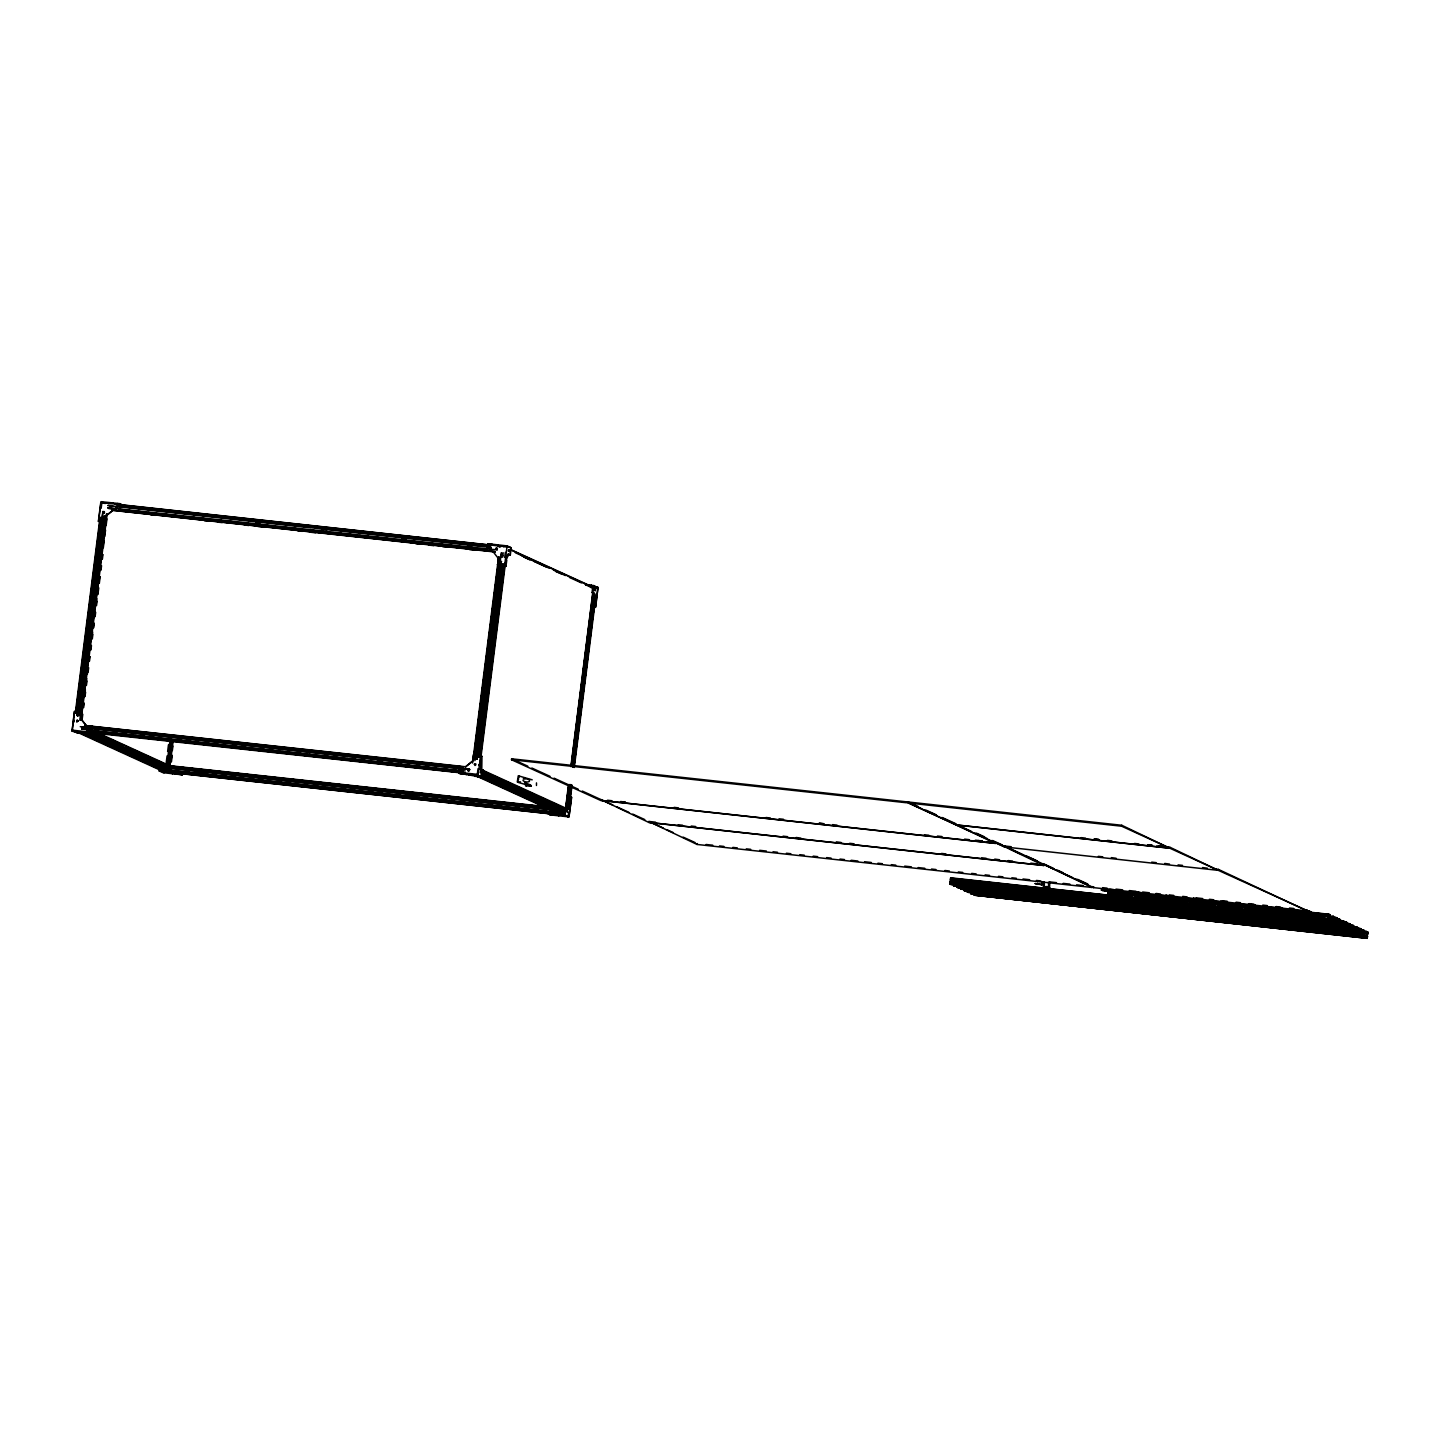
<?xml version="1.0" encoding="UTF-8"?>
<svg xmlns="http://www.w3.org/2000/svg" width="1440" height="1440" viewBox="0 0 1440 1440"><rect width="100%" height="100%" fill="white"/><g stroke="black" fill="none" stroke-linecap="round" stroke-linejoin="round"><path stroke-width="1.5" d="M565.218 810.234L565.218 811.89M72.198 730.242L74.358 711.432L81.378 712.188M99.972 521.946L98.388 521.226L100.764 502.506L506.988 546.84M72.918 730.242L77.112 733.14L77.238 732.204L83.34 732.87L83.214 733.806L72.09 731.178L74.574 711.522L75.942 712.152M98.604 521.316L101.088 501.678L120.096 503.676L121.554 505.332L119.97 504.612M101.664 502.614L101.79 501.678M75.312 712.998L100.062 517.05M101.16 508.32L101.988 501.768M75.78 713.124L100.152 520.146M76.122 713.124L100.494 520.146M93.888 575.928L94.446 571.482M95.274 564.84L95.832 560.394M77.184 715.626L102.942 511.398L77.58 715.842L102.456 518.22M87.822 639.648L88.398 635.202M90.738 616.104L91.296 611.658M92.142 604.998L92.7 600.57M77.022 715.122L78.876 715.626L104.22 516.024M79.056 715.68L104.274 516.06M80.244 709.182L84.168 678.132M84.726 673.686L85.572 667.026M86.13 662.598L104.346 518.418M80.766 709.272L81.324 704.826M82.17 698.184L82.728 693.738M83.574 687.096L84.384 681.984M85.212 675.306L85.806 669.348M86.634 664.164L87.21 658.26M88.056 651.6L88.614 647.154M89.46 640.512L90.018 636.066M90.864 629.424L91.422 624.978M92.25 618.336L92.808 613.89M93.654 607.23L94.212 602.802M95.058 596.142L95.904 589.5M96.75 583.992L97.308 578.394M98.154 572.85L98.694 567.306M99.576 561.708L100.098 556.218M100.944 549.576L101.502 545.13M102.348 538.47L102.906 534.042M103.752 527.382L104.31 522.954M79.902 720.27L105.12 520.65M80.586 718.434L86.112 725.418L80.586 718.434L106.488 514.08M80.568 720.324L106.632 514.044M81.324 718.326L107.118 514.26M81.738 718.506L82.296 714.078M83.142 707.418L83.7 702.99M84.546 696.33L85.392 689.688M85.95 685.242L86.778 678.582M87.354 674.154L88.182 667.494M89.028 660.852L89.586 656.406M90.432 649.746L90.99 645.318M91.836 638.658L92.664 632.016M93.222 627.57L93.798 623.142M94.626 616.482L95.184 612.054M96.03 605.394L96.876 598.734M97.434 594.306L98.28 587.646M98.838 583.218L99.684 576.558M100.512 569.898L101.07 565.47M101.916 558.81L102.474 554.382M103.32 547.722L104.166 541.062M104.724 536.634L105.552 529.974M106.128 525.546L106.956 518.886M82.224 718.74L82.782 714.294M83.628 707.652L84.186 703.206M85.032 696.546L85.59 692.118M86.418 685.458L86.994 681.03M88.11 672.156L88.668 667.71M89.514 661.068L90.072 656.622M90.9 649.98L91.476 645.534M92.304 638.892L92.862 634.446M93.708 627.786L94.266 623.358M95.112 616.698L95.67 612.27M96.516 605.61L97.074 601.182M97.92 594.522L98.748 587.862M99.306 583.434L100.152 576.774M100.998 570.132L101.556 565.686M102.402 559.026L102.96 554.598M465.426 773.37L86.688 732.294L81.846 733.194L92.682 733.896L92.79 732.96M86.58 733.23L86.688 732.294M92.682 733.896L91.098 733.176L91.998 725.994L91.422 732.33M120.096 503.676L119.394 510.93L120.186 504.702M166.23 762.606L167.076 755.928M167.634 751.482L168.48 744.786M180.81 774.126L180.918 773.19L182.376 774.846L167.22 772.164L125.964 752.256M166.86 764.928L169.956 740.43M170.46 740.988L167.436 765.432L545.904 806.616M558.828 812.16L168.696 769.644L168.516 771.066L167.562 767.592L169.11 766.35L143.064 754.452M168.048 763.344L169.182 754.47M169.74 750.042L170.568 743.382M167.22 772.164L167.346 771.228L174.816 772.524L174.708 773.46M168.588 763.434L169.146 759.006M168.84 765.576L171.918 741.168M169.11 766.35L168.93 767.772L550.152 809.316M169.362 765.666L172.44 741.276M172.584 741.222L169.29 767.844L90.81 732.114M548.118 807.642L169.47 766.404L168.876 771.138L558.648 813.582M214.488 771.012L169.938 766.152L173.07 741.438M170.964 761.598L171.792 754.938M172.35 750.51L172.926 746.064M170.604 768.438L170.712 766.98L170.118 771.696L170.37 770.31M171.432 761.814L172.188 755.856M505.26 564.678L480.258 762.516L480.852 769.374L483.138 770.094L482.238 777.276L458.694 773.208L459.594 766.026L459.018 772.362M510.318 554.94L508.95 554.328L505.872 559.836L508.032 554.22L510.318 554.94L511.218 547.776L507.114 545.904L487.692 543.708L486.99 550.98L487.764 544.734M460.26 773.928L458.802 772.272M487.692 543.708L489.15 545.364L487.566 544.644M466.362 774.594L466.488 773.658M499.338 546.948L500.85 546.642M472.59 761.13L465.696 766.692L472.59 761.13L473.382 754.884L480.6 755.748M497.61 564.768L498.402 558.54L493.092 551.646M472.572 763.02L498.618 556.74M499.104 556.848L473.598 758.7L474.444 752.148M475.002 747.72L475.848 741.06M476.406 736.614L477.252 729.972M477.81 725.526L484.542 672.3M485.1 667.854L485.928 661.212M486.504 656.766L487.332 650.124M487.89 645.678L491.814 614.628M492.372 610.2L493.218 603.54M493.776 599.094L497.43 570.258M497.988 565.83L498.816 559.17M473.904 758.844L498.87 561.294M474.912 760.644L501.336 552.708M475.614 758.988L500.544 561.582M501.12 557.136L501.678 552.708M492.48 630.612L493.038 626.184M493.884 619.524L494.442 615.096M503.658 546.786L505.296 546.03L511.218 547.776M477.162 759.042L501.75 563.832M502.668 557.208L503.154 552.744M475.218 776.502L475.326 775.566L479.394 776.016M477.774 756.972L485.91 692.64M486.468 688.212L487.296 681.552M487.854 677.124L497.394 601.704M497.952 597.276L502.146 563.994M478.296 757.062L478.872 752.634M479.7 745.974L480.258 741.546M481.104 734.886L481.662 730.44M482.508 723.798L483.066 719.352M483.912 712.71L484.47 708.264M485.316 701.604L485.874 697.176M486.99 688.302L487.548 683.874M488.394 677.214L488.952 672.786M489.798 666.126L490.356 661.68M491.202 655.038L491.76 650.592M492.588 643.95L493.146 639.504M493.992 632.844L494.55 628.416M495.396 621.756L495.954 617.328M496.8 610.668L497.646 604.026M498.474 597.366L499.032 592.92M499.878 586.278L500.436 581.832M501.282 575.19L501.84 570.744M478.728 757.26L503.226 564.012M477.198 775.296L478.026 768.744M479.376 757.08L503.892 564.066M504.72 557.406L505.368 552.348M505.872 546.642L505.98 545.706L510.3 547.668M479.682 757.224L483.318 728.388M483.894 723.942L484.722 717.282M485.28 712.854L495.936 628.56M496.782 621.918L497.34 617.472M498.168 610.83L503.496 568.674M480.078 757.548L504.36 564.282M562.68 814.068L478.116 775.386L507.114 545.904M481.77 769.464L481.968 756.378L480.384 755.658M503.712 565.434L505.998 566.172L506.79 559.926M481.824 773.496L483.138 770.094M991.458 840.546L995.382 843.318L600.336 800.298L511.524 759.744L511.632 758.808L906.678 801.846L920.808 808.29M549.972 814.878L548.514 813.222L549.972 814.878L568.98 816.876L571.464 797.238L569.178 796.518L571.662 797.328L569.106 815.94M554.49 814.824L559.35 813.924L559.224 814.86L548.388 814.158M589.464 585.972L589.59 585.036L585.522 584.604M597.852 588.312L595.692 607.122L593.208 606.312L595.494 607.032L597.978 587.376L591.12 585.216L592.83 586.35M574.668 760.698L573.822 767.358L594.918 600.174L594.324 593.298L592.038 592.578L592.938 585.414L597.258 587.376L597.15 588.312L589.59 585.036M565.542 808.776L568.26 786.564M570.852 766.638L592.65 593.604L594.774 593.838M568.98 816.876L564.876 815.004L568.71 786.078M571.248 766.008L593.856 585.504M565.866 808.92L568.944 784.53M571.482 764.568L582.408 678.06M582.966 673.632L583.794 666.972M584.37 662.526L593.046 593.766L594.108 593.784L572.256 766.8M567.522 800.136L568.08 795.708M568.926 789.048L569.484 784.62M573.12 755.784L573.966 749.124M574.524 744.696L575.37 738.036M576.774 726.948L576.198 731.376L576.846 727.146M577.602 720.288L578.16 715.86L577.692 720.486M579.006 709.2L579.564 704.772M580.41 698.112L580.968 693.684M581.814 687.024L582.372 682.596M583.488 673.722L584.046 669.276M584.892 662.616L585.45 658.188M586.296 651.528L586.854 647.1M587.7 640.44L588.258 636.012M589.086 629.352L589.662 624.924M590.49 618.264L591.048 613.836M591.894 607.176L592.452 602.73M567.612 800.334L568.17 795.906M569.016 789.246L569.574 784.8M573.21 755.982L573.768 751.536M579.096 709.398L579.654 704.952M580.5 698.31L581.058 693.864M581.904 687.222L582.462 682.776M587.79 640.638L588.348 636.192M589.176 629.55L589.752 625.104M590.58 618.462L591.138 614.016M566.928 808.938L570.024 784.53M567.468 809.028L570.69 784.584M572.778 766.89L594.216 598.266M569.466 795.852L570.852 784.764M573.102 767.034L573.66 762.588M574.506 755.928L581.22 702.702M581.778 698.274L592.722 611.766M568.188 809.352L568.638 804.762M569.484 798.12L571.158 784.8M573.516 767.214L593.856 605.142M568.494 809.388L569.052 804.96M569.304 802.854L566.226 808.362L569.304 802.854L570.096 796.608M570.168 796.086L571.572 784.998L570.186 796.194M575.226 756.27L579.15 725.22M579.708 720.774L580.554 714.132M581.112 709.686L581.958 703.026M582.516 698.598L589.23 645.372M589.806 640.926L592.038 623.178M592.596 618.75L593.442 612.09M568.062 816.786L568.62 812.412M570.654 796.302L572.058 785.214M574.29 767.466L594.468 607.77M595.314 601.11L596.16 594.45M568.386 815.94L568.278 816.876L563.958 814.896L564.858 807.732L567.144 808.452M1043.838 864.468L1043.73 865.404L648.684 822.366L600.786 799.524L612.792 804.996M648.684 822.366L648.792 821.43L655.488 822.168M1092.186 886.536L1092.078 887.472L697.032 844.452L649.134 821.592L663.138 827.982M697.032 844.452L697.14 843.516M995.382 843.318L906.678 801.846M908.1 802.944L908.208 802.008L1121.742 825.264L1169.64 848.124L956.106 824.85L908.1 802.944L1121.634 826.2L1169.64 848.124M959.436 883.512L950.526 882.54L949.842 884.052L950.112 881.856L1336.23 923.85L1335.672 922.104M1120.374 896.472L950.634 877.806L950.418 880.02L1329.498 921.114L1329.768 918.918M1119.87 897.03L950.598 878.598L950.004 883.332L1342.008 926.028M951.498 882.486L951.21 884.682L950.526 882.54M953.928 883.62L953.748 885.834L953.622 883.458M954.918 884.052L954.648 886.23L954.378 884.304M958.356 885.618L958.068 887.796L957.816 885.87M961.506 889.362L961.236 887.436M964.242 888.804L964.044 890.532L963.828 888.12M965.214 888.75L964.926 890.928L964.818 888.606M964.962 890.154L965.142 888.714M967.68 890.37L967.464 892.098L967.266 889.686M968.364 892.494L968.256 890.172M1359.954 930.762L1364.4 931.248L1363.662 936.378L970.902 893.664L970.686 891.252M970.902 893.664L971.1 891.936M1357.128 935.244L1366.524 936.198L1367.082 937.944L974.322 895.23L974.124 892.818M1043.73 865.404L995.832 842.544L986.904 841.572M1307.862 910.98L1218.33 870.354L1004.454 846.936L1004.562 846L1011.24 846.72M1004.904 846.162L1093.59 887.634L1307.142 910.89L1218.438 869.418L1213.65 868.77M1092.078 887.472L1044.18 864.612L1054.188 869.184M1093.59 887.634L1093.716 886.698M1121.112 892.926L1122.03 892.998L1101.456 890.172L1101.564 889.236L1107.486 889.56M1103.022 890.892L1101.564 889.236M1101.456 890.172L1106.244 889.992M1104.228 890.478L1108.944 890.514L1107.666 888.948M1107.828 893.07L1107.954 892.134L1118.772 892.836L1117.404 892.224L1118.664 893.772L1107.828 893.07L1128.258 895.806L1117.278 893.16M1109.412 893.79L1107.954 892.134M1140.552 894.51L1116.828 891.99L1113.768 889.596L1109.7 889.164M1121.634 826.2L1121.742 825.264M1113.93 893.736L1114.038 892.8M951.318 879.93L950.76 878.202L1120.104 896.562L1124.946 895.662L1114.11 894.96L1114.002 895.896L1328.292 919.764M1115.172 890.712L1117.134 889.974L1121.328 892.872L1115.172 890.712L1118.862 891.846M1115.586 896.616L1114.11 894.96M1116.828 891.99L1117.134 889.974M1119.276 896.004C1118.772 901.638 1117.53 891.594 1117.8 896.832L1118.52 893.646M1119.15 893.934L1119.024 897.39M1120.104 896.562L1120.212 895.626M1121.76 897.624L1121.544 899.334L1121.346 896.94M1333.206 920.484L1332.918 922.662L1122.426 899.748L1122.174 897.822M1123.38 893.808L1123.506 892.89L1127.826 894.852L1126.422 895.554M1124.838 896.598L1123.578 895.032L1129.68 895.698L1133.874 898.614L1129.68 895.698M1124.766 898.506L1124.964 900.9L1125.18 899.19M1128.438 902.16L1128.204 900.072M1147.806 895.716L1149.498 895.986L1128.906 893.16L1129.014 892.224L1134.954 892.548M1128.078 901.53L1128.258 900.09M1130.49 893.88L1129.014 892.224M1128.906 893.16L1131.786 892.53M1131.678 893.466L1136.412 893.502L1135.134 891.936M1153.872 898.542L1155.69 898.776L1135.278 896.058L1135.404 895.122L1147.338 896.778M1136.862 896.778L1136.97 895.842M1167.138 897.408L1144.296 894.978L1141.236 892.602L1137.168 892.152M1135.278 896.058L1146.24 895.842M1143.144 898.668L1143.036 899.604L1141.578 897.948L1153.314 899.784M1145.934 894.204L1145.808 895.14L1142.748 892.764L1148.904 894.924L1148.31 895.878M1144.584 892.962L1142.64 893.7M1141.38 896.724L1146.114 896.76L1144.854 895.212M1147.554 899.55L1152.396 898.65L1152.288 899.586L1141.452 898.884M1155.168 898.776L1150.956 895.878L1155.276 897.84L1154.124 898.542M1152.288 899.586L1151.028 898.02L1157.13 898.686L1161.342 901.602L1157.13 898.686M1146.384 894.834L1167.192 896.85L1165.932 895.284L1167.3 895.914L1156.482 895.212L1156.356 896.148L1176.984 898.956L1175.85 898.74M1157.94 896.868L1156.482 895.212M1162.458 896.814L1162.584 895.878M1164.312 899.784L1162.854 898.128L1164.312 899.784L1183.158 901.782L1181.322 901.53M1169.982 848.268L1170.09 847.332L1217.988 870.192L1169.982 848.268L956.448 825.012L1004.454 846.936M1162.746 899.064L1172.106 898.812M1170.612 901.656L1170.486 902.592L1169.028 900.936L1180.782 902.772M1172.034 895.95L1176.246 898.866L1172.034 895.95L1165.932 895.284M1173.69 898.83L1172.196 899.136L1172.322 898.2L1193.724 900.306M1175.004 902.538L1179.864 901.638L1179.738 902.574L1168.902 901.872M1179.81 902.376L1178.478 901.008L1184.58 901.674L1188.792 904.59L1184.58 901.674M1182.618 901.764L1178.424 898.866L1182.618 901.764L1181.592 901.53M1176.462 898.128L1194.642 899.838L1193.4 898.272L1194.768 898.902L1183.932 898.2L1183.806 899.136L1204.452 901.962L1203.066 901.71M1185.39 899.856L1183.932 898.2M1189.908 899.802L1190.034 898.866M1191.762 902.772L1190.304 901.116L1191.762 902.772L1210.608 904.77M1190.196 902.052L1199.556 901.8M1198.062 904.644L1197.936 905.58L1196.478 903.924L1208.232 905.76M1199.502 898.938L1203.696 901.854L1199.502 898.938L1193.4 898.272M1196.298 902.718L1201.032 902.754L1199.772 901.188L1220.31 903.204M1202.472 905.526L1207.314 904.626L1207.188 905.562L1196.37 904.86M1210.59 904.752L1205.874 901.854L1210.194 903.816L1209.636 904.716M1207.188 905.562L1205.946 904.014L1212.048 904.662L1216.242 907.578L1212.048 904.662M1203.462 901.206L1222.092 902.826L1220.85 901.26L1222.218 901.89L1211.382 901.188L1211.274 902.124L1231.902 904.95L1231.002 904.752M1212.84 902.844L1211.382 901.188M1218.33 870.354L1218.438 869.418M1217.376 902.79L1217.484 901.854M1238.076 907.758L1217.646 905.04L1217.772 904.104L1227.096 905.472M1219.23 905.76L1219.338 904.824M1217.646 905.04L1227.024 904.788M1223.82 907.848L1223.946 906.912L1225.404 908.568L1223.82 907.848L1239.498 907.668L1243.692 910.566L1233.27 907.938M1226.952 901.926L1231.146 904.842L1226.952 901.926L1220.85 901.26M1223.748 905.706L1228.482 905.742L1227.222 904.176L1246.896 906.102M1229.922 908.514L1233.198 907.614M1237.086 907.704L1237.644 906.822L1233.324 904.842L1238.04 907.74M1249.668 904.878L1238.85 904.176L1238.724 905.112L1259.352 907.938L1254.402 904.914L1248.3 904.248L1249.56 905.814L1248.3 904.248M1239.372 908.604L1239.498 907.668M1240.308 905.832L1238.85 904.176M1229.652 903.906L1244.826 905.778L1244.952 904.842M1246.68 908.748L1245.222 907.092L1246.68 908.748L1265.526 910.746M1245.096 908.028L1254.474 907.776M1251.27 910.854L1251.396 909.918L1252.854 911.574L1251.27 910.854L1262.106 911.556L1260.846 909.99L1280.07 913.68M1258.614 907.83L1254.402 904.914M1256.058 907.794L1254.564 908.1L1254.672 907.164L1273.5 909M1257.372 911.502L1262.232 910.62L1260.846 909.99M1264.986 910.746L1260.774 907.83L1264.554 910.692M1256.238 906.804L1277.01 908.802L1275.75 907.254L1277.136 907.866L1266.3 907.164L1266.174 908.1L1286.784 910.908M1266.948 910.656L1271.16 913.554L1271.268 912.618L1267.2 912.186M1267.758 908.82L1266.3 907.164M1272.276 908.766L1272.402 907.83M1274.13 911.736L1272.672 910.08L1274.13 911.736L1292.436 913.734L1288.242 910.818L1292.436 913.734M1272.564 911.016L1281.924 910.764M1286.532 914.292L1280.43 913.626L1280.304 914.562L1278.846 912.906M1281.852 907.902L1286.064 910.818L1281.852 907.902L1275.75 907.254M1278.666 911.682L1283.382 911.718L1282.14 910.152L1328.886 915.03L1328.598 920.7L1328.472 918.324M1284.822 914.508L1289.682 913.608L1288.314 912.978L1289.556 914.544L1278.738 913.842M1294.416 913.644L1298.61 916.542L1294.416 913.644L1288.314 912.978M1313.964 913.932L1295.208 911.808L1295.334 910.872M1303.218 910.242L1304.586 910.854L1299.744 911.754L1304.46 911.79L1303.218 910.242L1309.32 910.908L1313.514 913.806L1309.194 911.844L1302.804 911.34M1301.598 914.724L1300.122 913.068L1301.598 914.724L1320.408 916.704M1300.014 914.004L1309.392 913.77M1316.016 917.496L1307.88 916.614L1307.754 917.55L1306.296 915.894M1309.194 911.844L1309.32 910.908M1306.116 914.67L1310.85 914.706L1309.032 914.256L1309.59 913.14M1312.29 917.496L1317.132 916.596L1315.764 915.966L1317.006 917.532L1306.188 916.83M1319.886 916.722L1315.692 913.806L1319.886 916.722L1318.806 916.578M1321.866 916.632L1326.06 919.548L1321.866 916.632L1315.764 915.966M1308.978 912.078L1328.904 914.238L1328.706 916.452L1309.464 914.076M1282.104 909.432L1329.804 914.652L1329.516 920.322M1330.002 917.046L1329.804 914.652M1104.57 896.472L1331.712 921.33L1332.306 916.596M1121.058 899.118L1332.792 922.284L1332.234 920.538L1331.55 922.05L1331.892 919.89M1328.796 915.732C1335.942 918.954 1332.144 914.328 1332.072 917.982M1333.44 918.612L1333.224 916.218M1335.564 919.584L1335.762 917.37L1336.446 919.494M1331.46 917.28L1336.662 917.784L1336.374 923.454M1336.662 917.784L1336.788 920.16M1338.75 923.022C1338.012 928.782 1339.416 921.114 1339.65 925.416L1127.916 902.25M1334.772 918.45L1339.2 918.936L1338.984 921.15L1334.556 920.664M1338.57 924.462L1339.164 919.728M1340.064 923.616L1339.65 925.416M1340.298 921.744C1340.604 917.1 1339.668 922.68 1339.2 918.936M1337.652 924.066L1342.116 924.552L1342.314 926.964L1343.106 920.718L1342.422 922.716L1337.904 922.194M1343.484 925.182C1341.918 932.814 1344.258 915.3 1343.646 923.274M1345.608 926.154L1345.266 928.314L1346.382 927M1345.788 924.246L1346.058 922.068L1345.428 927.594M1341.72 921.978L1346.94 922.482L1346.31 923.994M1346.922 926.748L1346.634 928.926L1347.264 923.418M1348.866 929.16L1349.478 923.634L1349.208 925.812M1349.802 928.566C1347.93 932.598 1350.666 924.426 1344.582 927.234M1345.158 923.544C1352.232 922.068 1351.71 927.756 1345.284 925.074M1352.7 927.414L1352.916 925.2L1348.452 924.714M957.6 887.58L1352.286 930.708L1352.916 925.2M1353.24 930.132L1352.61 931.662L1352.394 929.25L1347.948 928.764M1353.168 927.126C1354.644 923.004 1353.708 930.132 1354.122 926.55L1353.366 931.68L960.606 888.966L960.822 887.238M1353.528 931.284L1353.708 929.844L1353.366 931.68M1355.904 930.852L1355.562 933.012L1356.66 931.698M1356.138 928.98L1356.336 926.766L1355.724 932.274L961.02 889.146M1356.606 928.692C1358.028 924.552 1357.218 931.698 1357.542 928.116L1356.804 933.246L963.558 890.316M1359.486 930.51L1359.774 928.332L1359.144 933.84L964.458 890.712M1360.026 930.258C1361.448 926.118 1360.638 933.264 1360.98 929.682L1360.224 934.812L966.996 891.882M1362.924 932.076L1363.194 929.898L1362.582 935.406M970.416 893.448L1363.788 936.756L1364.058 934.578L1363.806 935.982M1364.4 931.248C1363.986 934.83 1364.94 927.702 1363.464 931.824M1366.182 935.55L1366.326 937.926L1366.596 932.256M1366.416 933.678L1366.632 931.464L1355.04 930.024M973.854 895.014L1367.208 938.322L1367.496 936.144L1367.244 937.548L1360.548 936.81M1367.838 932.814L1367.73 934.272L1367.514 931.878L1367.244 937.548M951.102 881.334L951.102 880.542M1118.556 894.438C1120.644 896.202 1114.902 892.962 1118.61 894.51M102.834 512.298L104.31 511.632M102.096 518.292L103.32 519.498M102.402 519.408L103.878 518.49L102.402 517.68M117.378 507.726L115.794 506.844M81.756 728.118L83.394 727.614M87.858 728.784C90.126 726.12 89.046 731.754 87.858 729.018M500.994 555.408L502.2 556.398L501.75 554.724M467.64 770.148L469.296 769.644M469.278 770.256C467.298 773.136 467.064 766.98 469.476 770.094M532.206 779.832L518.274 775.782L517.284 781.992L520.542 781.866M170.676 766.494L169.758 767.556L169.632 766.008L548.262 807.246M176.094 771.084L169.416 770.364L168.93 771.624L558.684 814.068M970.578 892.728L971.064 891.45M1124.658 899.964L1125.144 898.704M1333.548 917.154L1332.954 921.888M1340.406 920.286L1339.812 925.02L1258.848 916.254M1350.684 924.984L1349.946 930.114L956.7 887.184L1064.124 898.722M74.142 720.27L74.142 721.926M518.382 779.76L518.508 778.518L518.238 779.724M109.692 506.178L110.754 507.744M81.81 727.866L83.52 727.83L82.584 729.054M87.912 728.532L89.622 728.496L87.714 729.162M490.95 548.64L490.104 547.164M496.872 547.974L495.612 549M463.104 769.824L461.34 769.392M104.472 512.946L102.618 512.442M102.402 517.896L102.402 519.39M77.202 714.42L78.984 714.69M500.49 561.258L500.202 562.374M500.976 562.824L501.588 561.312M461.898 768.852L462.816 770.436L462.816 768.726M476.964 758.988L475.182 758.718L476.352 757.494M167.184 767.106L168.732 765.864L161.316 762.966M1048.302 886.788L1045.818 886.518M110.79 507.582L111.168 506.142M116.388 506.628L116.01 508.086M116.892 508.248L117.594 507.114L116.406 506.466M77.004 720.45L76.788 722.07L78.066 721.08M490.068 547.326L489.582 548.568M490.986 548.928L489.366 548.478M497.088 549.576L495.468 549.144M501.48 554.886C498.78 557.442 505.404 556.182 501.516 554.724M166.392 769.194L166.374 767.61M475.884 757.566L475.38 758.808M461.682 768.744L463.374 769.68M468.918 771.102L469.206 769.77M536.472 785.484L536.49 782.892M116.874 504.558L118.512 504.72M496.89 545.04L497.772 545.04M79.092 732.222L164.448 770.67M162.558 771.408L163.53 771.462M164.394 771.66L163.458 771.588M173.358 772.632L172.422 772.578M177.624 773.046L179.352 773.316M476.766 775.476L562.392 813.996M476.64 776.412L478.512 776.646L476.748 776.448M558.306 814.608C561.096 814.806 555.642 814.266 558.378 814.464M1111.752 890.64L1110.402 890.424L1111.842 890.658M1118.682 893.592L1117.746 893.52M1123.29 894.564L1121.454 894.312L1123.326 894.546M1126.26 896.49L1128.132 896.742L1126.368 896.544M1139.202 894.024L1141.056 894.24M1138.824 893.592L1137.834 893.394L1139.454 893.556M1141.038 894.276L1139.22 894.042M1149.138 896.4L1150.002 896.418M1145.088 897.444L1144.188 897.264L1146.06 897.498M1148.436 896.85L1149.408 896.904M1151.136 899.298L1152.342 899.388M1155.078 900.108L1156.932 900.324M1156.914 900.36L1155.186 900.162M1175.004 899.658L1176.84 899.874M1176.876 899.892L1175.022 899.676M1173.654 901.71L1171.818 901.458L1173.672 901.692M1186.614 899.658L1188.468 899.874M1188.45 899.91L1186.722 899.712M1192.842 899.388L1194.462 899.55M1192.716 900.324L1194.588 900.558M1192.986 902.574L1194.84 902.79M1194.858 902.808L1193.022 902.592M1203.354 902.826L1202.454 902.646L1204.326 902.88M1206.288 905.31L1205.388 905.112L1207.26 905.364M1221.354 905.742L1222.326 905.796M1231.74 905.886L1229.904 905.634L1231.776 905.886M1248.804 908.73L1249.776 908.802M1260.18 912.042L1262.034 912.258M1265.022 911.142L1266.894 911.376M1262.016 912.294L1260.288 912.078M1279.818 909.324L1281.69 909.576M1277.316 910.854L1276.38 910.8M1277.19 911.79L1275.354 911.538L1277.226 911.79M1284.93 910.692L1286.154 910.764M1286.19 912.24L1288.062 912.492L1286.208 912.258M1298.376 910.944L1296.99 910.8M1306.008 910.764L1306.98 910.818M1304.766 913.842L1303.182 913.68M1312.38 913.68L1313.604 913.77M1313.64 915.228L1315.512 915.48L1313.748 915.282M1309.752 916.56L1310.976 916.65M1318.446 917.424L1320.3 917.64M1320.282 917.676L1318.554 917.478M110.07 505.872L111.546 506.682M110.988 507.69L109.872 507.492M489.87 547.236L490.77 547.308M490.338 549.018L490.788 547.326M83.016 729.072L81.738 728.712M461.898 768.618L462.816 768.708M523.206 779.058L525.996 778.878A15.282 15.21 57.2 0 1 528.714 779.346C532.242 782.568 524.61 782.73 523.008 780.516M530.532 785.178L525.456 784.692L526.464 786.186M1046.142 887.742L1046.718 887.778M560.916 813.816L561.744 813.888M1120.248 892.728L1121.418 892.836M1139.778 892.728L1137.996 892.458L1139.724 892.656M1149.264 896.922L1147.554 896.688L1148.508 896.724M1179.666 902.394L1177.956 902.142M1222.182 905.814L1220.472 905.58L1221.426 905.616M1236.24 907.506L1237.176 907.578M1249.632 908.802L1247.922 908.568L1248.876 908.604M496.206 547.83L497.448 548.712M77.022 720.288L78.084 720.72M475.902 757.404L476.964 757.836M1168.83 899.712L1173.564 899.766M1244.826 905.778L1249.56 905.814M1251.198 908.694L1255.932 908.73M1042.254 884.718L1035.162 883.584L1042.254 884.718A7.686 1.746 -83.8 0 1 1042.758 881.856M1043.334 887.328L1050.444 888.444L1043.334 887.328A7.686 1.746 -83.8 0 0 1043.568 882.126M1128.6 897.174L1128.528 897.3M1289.484 914.346L1287.756 914.094L1289.52 914.274M1320.12 918.036L1326.186 918.612M1160.172 895.914L1161.144 895.968L1160.244 895.788M1286.604 911.304L1288.188 911.556L1286.55 911.394M1165.878 896.4L1167.138 896.598L1165.482 896.454M1122.3 893.394L1123.2 893.52M1204.56 903.294L1204.794 903.33M1285.542 911.646L1286.694 911.862L1285.794 911.682M1227.276 906.246L1228.428 906.462L1227.528 906.282M1303.542 914.562L1303.794 914.58M1309.644 915.228L1310.778 915.444L1309.896 915.246M489.258 544.428L491.976 544.716M115.56 503.73L121.662 504.396M115.146 504.324L489.312 545.076M119.556 505.116L129.402 506.178M132.912 506.574L142.758 507.636M146.286 508.032L222.012 516.276M224.64 516.708L262.098 520.65M264.744 521.064L300.888 524.862M304.416 525.258L340.974 529.236M344.502 529.614L354.348 530.676M357.876 531.072L433.602 539.316M436.23 539.748L487.044 545.148M497.988 546.336L500.13 546.552M119.088 505.368L488.808 545.634M158.184 510.066L162.648 510.534M171.54 511.506L176.004 511.992M184.914 512.964L189.36 513.45M329.688 528.732L334.134 529.218M369.774 533.106L374.22 533.592M383.13 534.564L387.594 535.05M396.504 536.022L400.95 536.49M108.234 505.296L112.698 505.782M117.144 506.268L257.454 521.55M261.918 522.036L310.914 527.382M315.378 527.868L324.27 528.84M328.734 529.326L469.044 544.608M473.508 545.094L484.632 546.3M107.694 505.548L491.166 547.416M255.996 522.162L260.532 522.684M322.524 529.272L326.97 529.758M401.85 537.966L406.314 538.452M467.658 545.238L472.122 545.724M401.724 538.902L406.188 539.388M107.838 507.618L497.304 549.918M107.874 508.104L116.784 509.076M121.248 509.562L130.158 510.534M134.604 511.02L143.514 511.992M147.978 512.478L156.888 513.45M161.334 513.936L170.244 514.908M174.69 515.394L183.6 516.366M188.064 516.852L194.742 517.572M201.42 518.292L208.098 519.03M214.794 519.75L221.472 520.488M225.918 520.974L234.828 521.946M241.524 522.666L248.202 523.386M254.88 524.124L261.558 524.844M266.022 525.33L274.932 526.302M279.378 526.788L288.288 527.76M292.734 528.246L301.644 529.218M306.108 529.704L315.018 530.676M319.464 531.162L328.374 532.134M332.838 532.62L341.748 533.574M346.194 534.06L355.104 535.032M359.568 535.518L368.46 536.49M372.924 536.976L381.834 537.948M386.28 538.434L392.976 539.154M399.654 539.892L406.332 540.612M413.01 541.35L419.688 542.07M426.384 542.808L433.062 543.528M437.508 544.014L446.418 544.986M450.882 545.472L459.792 546.444M466.47 547.164L473.148 547.902M479.826 548.622L486.504 549.342M108.558 508.5L115.254 509.238M121.95 509.958L126.414 510.444M135.342 511.416L139.806 511.902M146.502 512.64L153.198 513.36M159.894 514.098L168.822 515.07M175.518 515.79L179.982 516.276M188.91 517.248L193.374 517.734M200.07 518.472L206.766 519.192M213.462 519.93L220.14 520.65M226.836 521.388L233.532 522.108M240.228 522.846L246.924 523.566M253.62 524.304L260.316 525.024M267.012 525.762L273.708 526.482M280.404 527.22L284.868 527.706M293.796 528.678L298.26 529.164M304.956 529.902L313.884 530.874M320.58 531.594L325.044 532.08M333.972 533.052L338.436 533.538M347.364 534.51L351.828 534.996M358.524 535.734L365.22 536.454M371.916 537.192L378.612 537.912M387.54 538.884L392.004 539.37M398.7 540.108L405.396 540.828M412.092 541.566L418.788 542.286M425.484 543.024L432.18 543.744M438.876 544.482L443.34 544.968M452.268 545.94L458.964 546.66M465.66 547.398L472.356 548.118M479.052 548.856L483.516 549.342M118.494 510.102L488.214 550.368M118.53 510.588L494.928 551.574M111.636 510.102L495.252 551.718M112.122 510.318L495.216 552.042M150.876 514.836L155.34 515.322M204.336 520.668L208.782 521.154M217.692 522.126L222.156 522.612M244.422 525.024L248.886 525.51M257.796 526.482L262.242 526.968M297.882 530.856L302.328 531.342M311.238 532.314L315.702 532.8M415.926 543.708L420.372 544.194M429.282 545.166L433.746 545.652M442.656 546.624L447.102 547.11M469.368 549.54L473.832 550.026M508.032 554.22L508.95 554.328M98.388 521.226L105.408 521.982M497.412 564.678L504.63 565.542M592.776 586.494L594.288 586.656L591.12 585.216M597.06 587.286L597.978 587.376M590.076 586.998L592.218 587.232M592.65 587.43L594.18 587.592L511.056 549.738M591.048 587.646L598.068 588.42M592.038 592.578L594.324 593.298M594.918 600.174L593.406 593.208M481.968 756.378L479.682 755.64M511.524 759.744L906.57 802.764M480.258 762.516L481.176 762.606M84.942 725.472L465.912 766.8M84.582 725.634L463.23 766.872M86.67 726.282L460.836 767.034M80.262 726.696L84.726 727.182M91.404 727.902L469.332 769.068M81.954 727.182L469.566 769.428M82.35 727.326L469.89 769.536M377.262 759.798L381.78 760.32M1094.13 838.944L1098.576 839.43M1107.468 840.402L1111.914 840.888M1147.518 844.758L1151.964 845.244M1158.642 845.964L1169.748 847.188M1081.116 837.648L1085.58 838.134M1094.472 839.106L1098.918 839.592M1134.504 843.462L1138.95 843.948M1147.86 844.92L1152.306 845.406M1156.752 845.874L1163.43 846.612M81.72 729.054L465.192 770.976M86.598 730.224L91.044 730.71M97.722 731.448L104.418 732.168M111.096 732.888L117.774 733.626M122.238 734.112L131.148 735.084M135.594 735.57L144.504 736.542M151.182 737.262L157.86 737.982M164.556 738.72L171.234 739.44M175.68 739.926L184.59 740.898M189.054 741.384L197.964 742.356M202.41 742.842L211.32 743.814M215.766 744.3L224.676 745.272M229.14 745.758L238.05 746.73M242.496 747.216L251.406 748.17M255.87 748.656L264.78 749.628M269.226 750.114L275.904 750.852M282.6 751.572L289.278 752.31M295.956 753.03L302.634 753.75M309.312 754.488L316.008 755.208M322.686 755.946L329.364 756.666M333.81 757.152L342.72 758.124M347.184 758.61L356.094 759.582M360.54 760.068L369.45 761.04M376.128 761.76L382.824 762.498M387.27 762.984L396.18 763.938M400.644 764.424L409.554 765.396M414 765.882L422.91 766.854M427.356 767.34L436.266 768.312M440.73 768.798L449.64 769.77M454.086 770.256L462.996 771.228M90.522 731.484L460.242 771.75M90.558 731.97L465.048 772.866M72 730.134L478.242 774.45M76.626 731.196L74.484 730.962L162.756 771.264M72.09 731.178L91.098 733.176M458.694 773.208L478.116 775.386M620.532 801.54L624.996 802.026M674.1 807.39L678.564 807.876M779.004 818.802L783.468 819.288M819.18 823.176L823.644 823.662M832.572 824.634L837.036 825.12M937.458 836.064L941.922 836.55M975.402 840.204L982.098 840.924M988.794 841.662L995.49 842.382M607.482 800.244L611.946 800.73M620.874 801.702L625.338 802.188M765.954 817.506L770.418 817.992M819.522 823.338L823.986 823.824M924.426 834.768L928.89 835.254M964.584 839.142L969.048 839.628M977.976 840.6L982.44 841.086M600.678 800.46L995.724 843.48M1098.324 856.332L1102.788 856.818M1111.338 857.628L1116.126 858.276M1151.712 862.146L1156.158 862.632M1164.726 863.442L1169.514 864.09M1178.064 864.9L1182.51 865.386M1202.526 867.564L1207.332 868.194M218.952 771.498L227.862 772.47M232.308 772.956L241.218 773.91M245.664 774.396L254.574 775.368M259.038 775.854L267.948 776.826M272.394 777.312L281.304 778.284M285.768 778.77L294.678 779.742M299.124 780.228L308.034 781.2M312.498 781.686L348.12 785.556M352.584 786.042L361.494 787.014M365.94 787.5L426.078 794.052M430.542 794.538L439.434 795.51M443.898 795.996L452.808 796.968M457.254 797.454L466.164 798.426M470.628 798.912L479.538 799.866M483.984 800.352L492.894 801.324M497.358 801.81L506.268 802.782M510.714 803.268L519.624 804.24M524.07 804.726L532.98 805.698M537.444 806.184L541.89 806.67M169.758 767.556L198.72 770.706M203.166 771.192L238.806 775.08M243.27 775.566L410.31 793.746M414.756 794.232L550.62 809.046M169.614 767.952L550.476 809.442M197.262 771.318L201.78 771.822M408.852 794.358L413.37 794.88M678.15 824.76L682.614 825.246M691.2 826.056L695.664 826.542M783.054 836.172L787.518 836.658M796.104 837.486L800.91 838.116M836.28 841.86L841.086 842.49M849.672 843.318L854.136 843.804M941.526 853.434L945.99 853.92M981.702 857.808L986.166 858.294M994.734 859.122L999.54 859.752M1008.126 860.58L1012.59 861.066M1030.788 863.154L1037.484 863.892M182.772 771.822L189.45 772.542M196.128 773.28L202.824 774M207.27 774.486L216.18 775.458M220.626 775.944L229.536 776.916M234 777.402L242.91 778.374M247.356 778.86L256.266 779.814M260.73 780.3L269.64 781.272M274.086 781.758L282.996 782.73M287.46 783.216L296.37 784.188M300.816 784.674L307.494 785.394M314.172 786.132L320.868 786.852M327.546 787.59L334.224 788.31M340.902 789.048L347.58 789.768M354.276 790.488L360.954 791.226M365.4 791.712L374.31 792.684M378.774 793.17L387.684 794.142M392.13 794.628L401.04 795.582M407.718 796.32L414.414 797.04M418.86 797.526L427.77 798.498M432.216 798.984L441.126 799.956M445.59 800.442L454.5 801.414M458.946 801.9L467.856 802.872M472.32 803.358L481.23 804.33M485.676 804.816L494.586 805.788M499.032 806.256L507.942 807.228M512.406 807.714L519.084 808.452M525.762 809.172L532.458 809.91M536.904 810.396L545.814 811.35M649.026 822.528L1044.072 865.548M165.978 770.616L159.876 769.95L164.07 772.848M564.066 813.96L557.964 813.294L559.224 814.86M165.852 771.552L158.832 770.778L162.954 772.65L182.376 774.846M564.876 815.004L168.714 771.858L168.984 769.68L86.886 732.186M171.828 772.506L550.476 813.744M554.922 814.23L559.368 814.716M169.686 772.506L175.878 773.118M181.224 773.694L548.712 813.726M553.176 814.212L560.25 815.058M706.068 844.488L712.764 845.208M719.46 845.946L723.924 846.432M732.852 847.404L737.316 847.89M746.244 848.862L750.708 849.348M759.636 850.32L766.332 851.04M773.028 851.778L777.492 852.264M786.42 853.236L790.884 853.722M799.812 854.694L804.276 855.18M813.204 856.152L817.668 856.638M826.596 857.61L831.06 858.096M839.988 859.068L844.452 859.554M851.148 860.292L857.844 861.012M864.54 861.75L871.236 862.47M877.932 863.208L882.396 863.694M891.324 864.666L895.788 865.152M904.716 866.124L911.412 866.844M918.108 867.582L924.804 868.302M931.5 869.04L935.964 869.526M944.892 870.498L949.356 870.984M958.284 871.956L962.748 872.442M971.676 873.414L976.14 873.9M985.068 874.872L989.532 875.358M998.46 876.33L1002.924 876.816M1011.852 877.788L1016.316 878.274M1022.994 878.994L1029.69 879.732M1036.386 880.452L1040.85 880.938M1049.778 881.928L1056.474 882.648M1063.17 883.386L1069.866 884.106M1076.562 884.844L1083.258 885.564M1102.608 887.67L1107.072 888.156M1115.964 889.128L1122.642 889.848M1129.302 890.586L1135.98 891.306M1142.658 892.026L1149.318 892.764M1155.996 893.484L1160.442 893.97M1169.352 894.942L1173.798 895.428M1182.69 896.4L1187.136 896.886M1196.046 897.84L1202.706 898.578M1209.384 899.298L1213.83 899.784M1222.722 900.756L1227.186 901.242M1236.078 902.214L1240.524 902.7M1249.416 903.654L1253.862 904.14M1262.772 905.112L1267.218 905.598M1276.11 906.57L1280.556 907.056M1289.466 908.028L1293.912 908.514M1302.804 909.486L1307.25 909.954M1107.558 889.866L1113.66 890.532M1135.008 892.872L1141.11 893.538M1165.824 896.22L1171.926 896.886M1193.274 899.208L1199.412 899.64M1220.724 902.196L1226.826 902.862M1248.192 905.184L1254.276 905.85M1275.642 908.19L1281.744 908.838M1299.852 910.818L1293.75 910.152L1295.208 911.808M1116.954 891.054L1140.57 893.736M1145.016 894.204L1160.514 895.896M1176.03 897.588L1187.1 898.794M1198.188 900L1213.704 901.692M1231.416 903.618L1240.29 904.59M1255.788 906.282L1266.876 907.488M1284.588 909.414L1293.462 910.386M1297.89 910.872L1304.532 911.592M1103.148 889.956L1140.768 894.042M1144.836 894.492L1167.3 897.012M1176.156 897.984L1193.886 899.91M1198.314 900.396L1221.102 902.79M1229.688 903.6L1247.058 905.706M1254.654 906.444L1273.968 908.55M1125.504 892.566L1135.296 893.628M1282.824 909.702L1304.982 912.114M1310.13 912.942L1319.202 913.662M1322.712 914.058L1330.29 914.868M1150.65 896.022L1155.078 896.508M1177.236 898.92L1181.682 899.406M1323.468 914.868L1330.11 915.588M1127.538 894.222L1136.412 895.176M1154.124 897.102L1165.212 898.308M1180.71 900L1191.798 901.206M1209.528 903.15L1218.384 904.104M1240.542 906.516L1247.184 907.254M1267.128 909.414L1273.77 910.134M1293.714 912.312L1300.356 913.032M1320.3 915.21L1333.71 916.434M1124.802 894.222L1141.506 895.788M1144.746 896.148L1150.848 896.814M1151.388 897.12L1168.956 898.794M1172.196 899.136L1196.406 901.782M1199.646 902.124L1205.748 902.79M1206.774 903.15L1223.874 904.77M1227.114 905.112L1251.324 907.758M1254.564 908.1L1278.774 910.746M1282.014 911.088L1308.762 914.292M1109.52 892.854L1136.25 895.572M1151.208 897.408L1174.608 899.946M1178.676 900.396L1200.51 902.574M1206.126 903.384L1218.24 904.5M1233.576 906.372L1237.644 906.822M1238.166 906.678L1253.682 908.37M1261.026 909.36L1265.094 909.81M1266.984 909.81L1280.358 911.466M1286.46 912.132L1292.562 912.798M1293.57 912.708L1309.842 914.67M1313.91 915.12L1329.012 916.578M1331.82 917.118L1336.248 917.586M1328.166 917.262L1337.148 918M1327.626 917.514L1335.744 918.162L1335.456 923.832L1335.33 921.456M1328.004 917.658L1332.45 918.144M1334.898 918.846L1340.568 919.566M1123.452 895.968L1147.68 898.614M1150.92 898.956L1175.13 901.602M1178.37 901.944L1202.58 904.59M1205.82 904.95L1230.03 907.578M1239.768 908.64L1257.498 910.566M1260.738 910.926L1284.948 913.572M1288.188 913.914L1312.398 916.56M1312.884 916.614L1328.778 918.504M1334.736 919.242L1340.37 919.8M1115.694 895.68L1127.898 897.012M1157.382 900.216L1161.45 900.666M1184.85 903.204L1188.9 903.654M1212.3 906.192L1216.368 906.642M1227.546 907.866L1233.648 908.532M1239.75 909.198L1243.818 909.63M1254.996 910.854L1259.064 911.286M1294.668 915.174L1298.736 915.606M1140.48 898.47L1147.122 899.19M1155.996 900.162L1160.424 900.648M1164.852 901.116L1173.708 902.088M1193.652 904.266L1200.312 904.986M1218.024 906.912L1226.898 907.884M1246.842 910.044L1253.484 910.782M1297.8 915.606L1304.442 916.326M1313.298 917.298L1317.726 917.766M1339.056 920.43L1344.006 921.132M1327.392 919.386L1332.198 920.052M1338.138 920.808L1342.602 921.294M987.462 883.008L991.926 883.53M1000.836 884.466L1005.3 884.988M1014.192 885.924L1018.656 886.428M1027.566 887.382L1032.012 887.868M1117.836 897.318L1156.698 901.494M1159.938 901.908L1332.234 920.538M1334.862 920.79L1339.308 921.276M1342.08 921.798L1346.526 922.284M1117.638 897.552L1329.372 920.718L1328.814 918.972M950.886 879.75L1100.106 896.004M950.742 880.146L1264.266 914.4M1267.506 914.814L1332.072 921.96M1345.032 923.148L1349.964 923.85M1098.648 896.598L1103.184 897.12M1121.958 899.532L1339.056 923.184M1344.996 923.94L1349.46 924.426M1098.558 897.318L1103.382 897.966M1341.702 923.922L1346.166 924.39M1124.694 900.45L1339.092 923.67M1342.188 924.588L950.112 881.856M1344.762 925.326L1349.586 925.956M963.9 883.998L972.81 884.97M977.256 885.456L986.166 886.428M990.63 886.914L997.308 887.634M1003.986 888.372L1010.664 889.092M1017.342 889.83L1024.038 890.55M1030.716 891.288L1037.394 892.008M1044.072 892.728L1050.768 893.466M1055.214 893.952L1064.124 894.924M1068.57 895.41L1077.48 896.382M1081.944 896.868L1090.854 897.84M1097.532 898.56L1104.21 899.28M1108.674 899.766L1117.584 900.738M1128.132 902.016L1255.608 915.84M1351.89 926.28L1356.822 926.982M1352.016 926.676L1357.722 927.396M1348.722 926.64L1356.318 927.558M1348.182 926.892L1353.024 927.522M950.04 883.818L1343.232 926.586M1353.564 927.828L1360.242 928.548M949.842 884.052L1343.088 926.982M1356.21 928.26L1361.142 928.962M950.742 884.448L1349.352 927.882M1352.142 928.206L1360.944 929.196M1351.998 928.602L1356.444 929.088M960.156 886.104L1101.672 901.458M1104.93 901.872L1246.446 917.226M1249.704 917.64L1346.67 928.152M1356.516 929.178L1363.68 930.114M953.28 885.618L1346.508 928.548M1359.18 929.952L1364.58 930.528M954.162 886.014L1352.772 929.448M1355.58 929.772L1364.364 930.762M1068.264 899.064L1209.78 914.436M1213.038 914.832L1349.208 929.772M1362.294 931.374L1368 932.094M1359 931.338L1367.802 932.328M960.336 888.516L1092.942 902.898M1096.2 903.312L1352.646 931.338M1354.806 931.896C1360.962 929.106 1358.244 937.314 1360.098 933.264M1362.438 932.904L1367.316 933.588M1361.898 933.156L1366.74 933.786M963.756 890.082L1055.394 900.162M1059.534 900.504L1201.05 915.858M1204.308 916.272L1356.948 932.85L1357.128 931.41L1356.804 933.246M967.194 891.63L1164.384 913.068M1167.642 913.464L1360.386 934.416L1360.566 932.976L1360.224 934.812M967.878 892.278L1366.488 935.712M974.034 893.52L980.73 894.258M987.408 894.978L994.086 895.716M1000.764 896.436L1007.442 897.156M1014.138 897.894L1020.816 898.614M1027.494 899.352L1034.172 900.072M1040.85 900.81L1045.314 901.296M1054.224 902.25L1060.902 902.988M1067.58 903.708L1074.276 904.446M1078.722 904.932L1085.4 905.652M1092.078 906.39L1098.774 907.11M1105.452 907.83L1112.13 908.568M1118.808 909.288L1127.718 910.26M1132.182 910.746L1138.86 911.484M1145.538 912.204L1152.216 912.924M1158.912 913.662L1165.59 914.382M1172.268 915.12L1178.946 915.84M1185.624 916.578L1192.32 917.298M1198.998 918.018L1205.676 918.756M1212.354 919.476L1219.032 920.214M1225.728 920.934L1232.406 921.672M1239.084 922.392L1245.762 923.112M1252.44 923.85L1256.904 924.336M1265.814 925.308L1272.492 926.028M1279.17 926.766L1285.848 927.486M1290.312 927.972L1299.222 928.944M1303.668 929.43L1310.364 930.15M1317.042 930.888L1323.72 931.608M1330.398 932.346L1337.076 933.066M1343.772 933.786L1350.45 934.524M971.316 893.844L1366.002 936.972M975.24 894.852L981.918 895.572M988.614 896.31L995.292 897.03M1001.97 897.768L1008.648 898.488M1015.326 899.208L1022.022 899.946M1028.7 900.666L1035.378 901.404M1042.056 902.124L1048.734 902.862M1055.43 903.582L1062.108 904.302M1068.786 905.04L1075.464 905.76M1082.16 906.498L1088.838 907.218M1095.516 907.956L1102.194 908.676M1108.872 909.396L1115.568 910.134M1122.246 910.854L1128.924 911.592M1135.602 912.312L1142.28 913.05M1148.976 913.77L1153.422 914.256M1162.332 915.228L1169.01 915.948M1175.688 916.686L1182.384 917.406M1186.83 917.892L1193.508 918.63M1200.204 919.35L1206.882 920.07M1213.56 920.808L1220.238 921.528M1226.916 922.266L1235.826 923.238M1240.29 923.724L1246.968 924.444M1253.646 925.164L1260.324 925.902M1267.02 926.622L1273.698 927.36M1280.376 928.08L1287.054 928.818M1293.732 929.538L1300.428 930.258M1307.106 930.996L1313.784 931.716M1320.462 932.454L1327.14 933.174M1333.836 933.912L1340.514 934.632M1347.192 935.352L1353.87 936.09M1367.208 938.322L975.096 895.248M78.156 732.474C75.456 732.294 80.874 732.78 78.066 732.6M561.618 814.824C558.9 814.626 564.39 815.13 561.546 814.95M172.368 773.37C169.65 773.172 175.14 773.694 172.296 773.514M1197.054 899.784C1194.354 899.604 1199.772 900.09 1196.964 899.928M1253.322 906.39C1250.64 906.21 1256.058 906.696 1253.25 906.534M1215.036 902.7C1212.354 902.52 1217.772 903.006 1214.964 902.844M1200.348 902.52L1200.114 902.484M1232.244 906.318C1229.49 906.138 1234.944 906.624 1232.172 906.444M1282.428 912.258C1279.656 912.078 1285.164 912.582 1282.356 912.384M1292.076 913.554L1291.14 913.482L1292.958 913.716M1209.708 904.59L1209.96 904.626M1200.258 904.518L1200.186 904.644M1282.5 914.418C1279.782 914.22 1285.272 914.724 1282.428 914.544M1128.888 896.4L1128.654 896.364M501.858 545.958L502.758 546.138L501.786 546.084M468.774 774.54L469.674 774.738L468.702 774.666M89.1 732.24L90 732.42L88.236 732.24M79.524 733.104L80.424 733.284L79.452 733.23M1303.866 911.43L1302.768 911.394M1221.138 903.366L1222.038 903.564L1221.066 903.492M1255.104 908.334L1256.004 908.514L1255.014 908.46M1316.178 917.136L1315.206 917.082L1316.106 917.262M1160.136 896.724L1161.036 896.904L1160.064 896.85M1237.41 907.614L1236.222 907.542M1264.5 911.502L1265.4 911.682L1264.428 911.628M1138.788 894.402L1139.688 894.582L1138.698 894.528M1112.724 891.09L1113.624 891.27L1112.652 891.216M1172.736 899.37L1173.636 899.55L1172.664 899.496M563.004 815.436L563.904 815.634L562.914 815.58M1172.61 900.306L1172.538 900.432M558.27 815.4L559.17 815.598L558.198 815.544M1149.894 897.354L1149.804 897.48M1156.428 899.262L1155.636 899.298M1178.586 902.286L1179.774 902.34M1206.234 906.102L1207.134 906.3L1206.162 906.246M1145.34 898.524L1146.24 898.722L1145.268 898.668M1123.884 897.138L1124.766 897.318L1123.794 897.264M525.474 785.736L531.378 786.168L518.274 782.442M1194.264 899.514L1192.932 899.442M1145.52 896.4L1144.548 896.4M468.36 773.982L472.086 774.63M523.584 777.996L525.24 778.338M524.556 782.622L530.622 784.98M1281.654 909.558L1279.836 909.36M1194.57 900.54L1192.824 900.378M162.666 771.444L164.412 771.624M104.094 511.524C100.674 511.56 104.976 514.566 104.472 511.812M77.58 715.86L78.858 714.834M77.274 720.288L78.21 720.936M82.548 729.144L81.612 728.496M1266.876 911.358L1265.04 911.16M1106.226 889.974L1104.39 889.776M1328.904 914.238L1329.588 916.362M1346.94 922.482L1347.084 924.84M1350.378 924.048L1350.504 926.406M1366.632 931.464L1366.884 933.39M1336.626 922.05L1336.23 923.85M1350.342 928.314L1349.946 930.114M1362.762 933.984L1362.42 936.144L1363.518 934.83M510.138 549.63L592.884 587.43M515.34 552.708L549.378 568.26M553.392 570.078L565.398 575.568M569.412 577.404L581.418 582.894M585.432 584.712L589.428 586.548M521.982 555.912L529.992 559.566M534.006 561.384L546.012 566.874M555.768 571.482L562.032 574.2M523.944 557.136L529.956 559.872M504.414 565.452L505.998 566.172M1205.946 904.014L1207.314 904.626M1178.478 901.008L1179.864 901.638M1141.236 892.602L1148.778 895.86M1151.028 898.02L1152.396 898.65M1123.578 895.032L1124.946 895.662M908.208 802.008L918.216 806.562M926.208 810.216L936.216 814.788M942.21 817.524L956.214 823.914M976.554 833.22L984.564 836.856M992.556 840.51L1002.564 845.082M1027.116 856.296L1037.196 860.904M1043.262 863.658L1053.342 868.266M1057.392 870.12L1063.44 872.874M1077.57 879.336L1087.668 883.944M924.858 810.126L936.954 815.67M941.004 817.506L955.134 823.95M959.166 825.804L971.28 831.33M975.312 833.166L987.426 838.692M997.83 843.462L1005.84 847.116M1009.836 848.934L1021.842 854.424M1025.838 856.242L1037.844 861.714M1058.184 871.02L1072.188 877.41M1076.184 879.228L1088.19 884.718M102.456 502.308L105.192 503.55M511.632 758.808L527.796 766.188M531.828 768.024L549.99 776.322M554.022 778.158L578.25 789.228M582.282 791.064L600.444 799.362M616.788 806.832L628.794 812.304M632.79 814.122L644.796 819.612M667.134 829.818L673.146 832.554M683.136 837.126L695.142 842.598M479.484 768.744L567.594 808.992M480.708 769.896L565.47 808.758M487.098 773.118L499.104 778.608M503.118 780.444L565.2 808.794M481.212 771.84L565.326 810.252M481.536 772.542L565.65 810.954M480.96 773.712L565.092 812.124M481.284 774.468L565.416 812.88M486.486 777.852L498.51 783.342M502.506 785.178L510.534 788.832M556.596 809.856L564.606 813.528M482.922 776.484L488.934 779.238M498.942 783.81L510.966 789.3M520.974 793.872L532.998 799.344M536.994 801.18L545.022 804.834M549.018 806.67L555.03 809.406M480.69 775.89L564.804 814.302M482.598 777.186L562.716 813.762M476.766 775.152L560.88 813.564M475.362 775.008L497.394 785.052M501.408 786.888L561.492 814.32M474.588 775.224L560.718 814.554M75.492 711.63L76.86 712.242M95.4 731.79L169.992 765.846M100.638 734.76L166.734 764.946M97.002 733.428L123.3 745.272M127.044 747.144L139.338 752.598M101.232 735.534L107.244 738.27M117.252 742.842L123.264 745.578M133.29 750.15L137.286 751.986M143.298 754.722L157.32 761.13M91.44 732.852L167.562 767.592M93.204 735.678L167.31 769.518M88.83 734.958L102.852 741.366M110.862 745.02L122.436 750.042M122.886 750.51L138.474 757.35M138.906 757.818L150.48 762.84M154.926 765.144L162.936 768.798M85.896 733.968L105.93 743.112M109.944 744.948L121.95 750.438M81.972 732.258L169.2 772.074M84.51 733.824L164.61 770.4M78.678 731.79L162.792 770.202M78.624 732.114L164.754 771.426M475.308 758.934L477.09 758.772L476.766 757.746M78.876 714.492L77.814 714.06L77.292 715.464M1122.336 897.426L1122.462 898.956M519.282 776.232L519.282 777.276M1041.48 884.682A6.93 1.584 -83.8 0 1 1041.696 883.242M1037.268 884.232A6.93 1.584 -83.8 0 1 1037.412 883.26M1049.598 882.018A7.686 1.746 -83.8 0 1 1049.436 887.994M1048.428 882.054A6.93 1.584 -83.8 0 1 1048.338 887.814M1044.252 881.928A6.93 1.584 -83.8 0 1 1044.126 887.364M99.45 518.67L99.792 517.572L99.45 518.67M169.578 769.194L169.902 768.204L169.578 769.194M478.962 765.468L479.304 764.388L478.962 765.468M479.88 765.558L480.222 764.478L479.88 765.558M480.654 759.33L481.014 758.25L480.654 759.33M480.456 772.434L480.798 771.336L480.456 772.434M505.476 562.878L505.818 561.798L505.476 562.878M506.268 556.65L506.556 555.57L506.268 556.65M508.428 551.034L508.77 549.954L508.428 551.034M509.796 551.664L510.138 550.584L509.796 551.664M565.83 811.422L566.19 810.324L565.83 811.422M567.216 812.034L567.558 810.954L567.216 812.034M568.458 806.328L568.8 805.248L568.458 806.328M569.376 806.436L569.718 805.338L569.376 806.436M570.15 800.19L570.438 799.11L570.15 800.19M592.884 589.932L593.172 588.852L592.884 589.932M593.802 590.022C595.116 591.264 594.414 589.392 593.802 590.022M595.17 590.652L595.53 589.572L595.17 590.652M594.972 603.756L595.314 602.658L594.972 603.756M595.764 597.51L596.106 596.43L595.764 597.51M1328.994 917.82L1329.354 916.866L1328.994 917.82M1332.414 919.386L1332.738 918.378L1332.414 919.386M1335.852 920.952L1336.122 919.962L1335.852 920.952M1339.272 922.518L1339.65 921.564L1339.272 922.518M1342.71 924.084L1343.07 923.13L1342.71 924.084M1346.13 925.632L1346.454 924.642L1346.13 925.632M1349.568 927.198L1349.892 926.208L1349.568 927.198M1352.988 928.764L1353.312 927.774L1352.988 928.764M1356.426 930.33L1356.75 929.34L1356.426 930.33M1359.846 931.896L1360.17 930.906L1359.846 931.896M1363.284 933.462L1363.608 932.472L1363.284 933.462M1366.704 935.028L1367.028 934.038L1366.704 935.028M474.39 764.244C475.056 767.898 477.432 762.066 474.39 764.244M113.094 510.174L106.2 515.754L113.094 510.174M106.2 502.92L108.036 503.172L106.308 502.902M110.934 502.956L112.752 503.19L110.934 502.956M117.036 503.622L118.872 503.874L117.036 503.622M490.734 544.32L492.57 544.572L490.824 544.302M81.936 732.438L83.772 732.708L81.936 732.438M88.038 733.104L89.874 733.356L88.038 733.104M586.35 584.892L588.186 585.162L586.458 584.892M163.962 772.02L165.798 772.272L164.07 772.02M177.534 773.964L179.37 774.234L177.534 773.964M461.862 772.884L463.68 773.136L461.952 772.866M461.736 773.802L463.572 774.072L461.736 773.802M475.308 775.764L477.126 775.998L475.308 775.764M551.232 814.68L553.068 814.932L551.34 814.662M1104.282 890.676L1106.118 890.928L1104.39 890.676M1110.384 891.342L1112.22 891.594L1110.384 891.342M1110.78 892.656L1112.598 892.89L1110.888 892.656M1110.672 893.592L1112.508 893.844L1110.672 893.592M1120.122 893.664L1121.958 893.916L1120.122 893.664M1116.846 896.4L1118.682 896.652L1116.936 896.4M1131.858 892.728L1133.676 892.962L1131.966 892.728M1131.75 893.664L1133.586 893.916L1131.84 893.664M1138.248 895.644L1140.066 895.896L1138.338 895.644M1138.122 896.58L1139.958 896.832L1138.122 896.58M1144.296 899.388L1146.114 899.622L1144.404 899.388M1150.398 900.054L1152.234 900.306L1150.506 900.054M1153.746 899.478L1155.582 899.73L1153.854 899.478M1165.302 897.318L1167.138 897.57L1165.302 897.318M1168.668 896.724L1170.486 896.994L1168.668 896.724M1165.698 898.632L1167.102 898.776L1165.806 898.632M1170.036 897.354L1171.872 897.606L1170.036 897.354M1165.572 899.568L1167.408 899.82L1165.572 899.568M1176.408 900.27L1178.244 900.522L1176.408 900.27M1171.746 902.394L1173.582 902.646L1171.854 902.376M1177.848 903.042L1179.684 903.312L1177.956 903.042M1181.214 902.466L1183.05 902.718L1181.304 902.466M1182.582 903.096L1184.418 903.348L1182.69 903.078M1193.148 901.62L1194.552 901.764L1193.256 901.62M1197.486 900.342L1199.322 900.612L1197.486 900.342M1199.142 903.222L1200.942 903.456L1199.142 903.222M1199.214 905.382L1201.032 905.634L1199.304 905.382M1208.664 905.454L1210.5 905.706L1208.772 905.454M1210.032 906.084L1211.868 906.336L1210.14 906.084M1223.568 902.718L1225.404 902.97L1223.568 902.718M1224.936 903.348L1226.772 903.6L1224.936 903.348M1226.664 908.37L1228.5 908.622L1226.772 908.37M1241.568 905.634L1243.404 905.886L1241.568 905.634M1232.766 909.036L1234.602 909.288L1232.856 909.036M1236.114 908.442L1237.95 908.694L1236.222 908.442M1247.778 905.364L1249.614 905.616L1247.886 905.346M1237.5 909.072L1239.318 909.324L1237.59 909.072M1247.67 906.3L1249.506 906.552L1247.67 906.3M1251.018 905.706L1252.836 905.94L1251.018 905.706M1252.512 905.4L1254.348 905.652L1252.62 905.382M1254.042 909.198L1255.878 909.45L1254.15 909.198M1257.408 908.622L1259.208 908.856L1257.408 908.622M1258.884 908.298L1260.72 908.568L1258.884 908.298M1258.776 909.234L1260.612 909.504L1258.884 909.234M1254.114 911.358L1255.95 911.61L1254.222 911.358M1269.018 908.622L1270.854 908.874L1269.018 908.622M1264.95 912.06L1266.786 912.312L1265.04 912.06M1275.12 909.288L1276.956 909.54L1275.12 909.288M1278.486 908.694L1280.304 908.946L1278.486 908.694M1296.468 911.61L1298.304 911.862L1296.468 911.61M1287.666 915.012L1289.502 915.264L1287.774 915.012M1291.032 914.418L1292.868 914.67L1291.14 914.418M1292.4 915.048L1294.236 915.3L1292.508 915.048M1302.57 912.276L1304.406 912.528L1302.57 912.276M1305.936 911.682L1307.772 911.934L1305.936 911.682M1307.304 912.312L1309.14 912.564L1307.304 912.312M1309.248 911.628L1308.276 911.574L1309.23 911.61M1312.308 914.598L1314.126 914.832L1312.308 914.598M1315.638 914.544L1314.054 914.292L1315.584 914.562M1309.032 917.334L1310.85 917.586L1309.122 917.334M1315.134 918L1316.952 918.252L1315.224 918M1039.482 884.286L1038.186 884.142L1039.464 884.268"/></g></svg>
